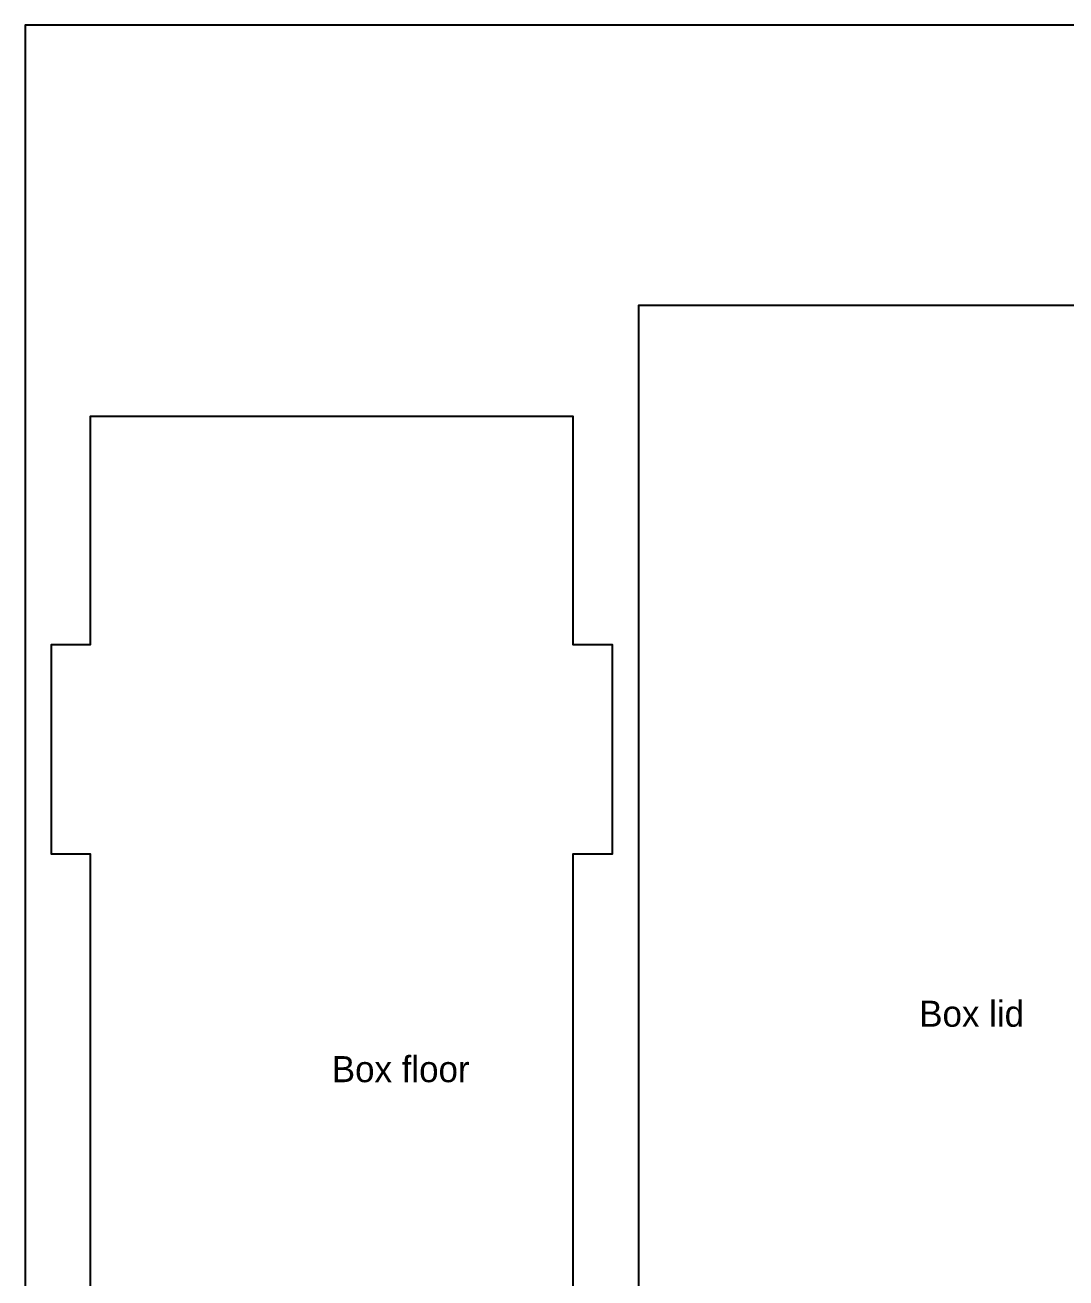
# Model space of a CAD drawing. Header units: inches. Extents: x 0 to 48, y 0 to 48.
# Drawn here: x 0 to 19.93, y 24 to 48 of the extents above; entities that cross this region are included whole.
import ezdxf

# ---------------------------------------------------------------- set-up
doc = ezdxf.new("R2010")
doc.units = ezdxf.units.IN
doc.header["$MEASUREMENT"] = 0
for name, color, linetype in [('CUT_OUTSIDE', 1, 'Continuous'), ('LABEL', 3, 'Continuous'), ('SHEET', 8, 'Continuous')]:
    doc.layers.add(name, color=color, linetype=linetype)

msp = doc.modelspace()

# ---------------------------------------------------------------- linework, layer by layer
at = {"layer": 'CUT_OUTSIDE'}
for points in [[(22.5, 15), (22.5, 42.625), (11.75, 42.625), (11.75, 15)], [(0.5, 23.375), (0.5, 19.375), (1.25, 19.375), (1.25, 15), (10.5, 15), (10.5, 19.375), (11.25, 19.375), (11.25, 23.375), (10.5, 23.375), (10.5, 32.125), (11.25, 32.125), (11.25, 36.125), (10.5, 36.125), (10.5, 40.5), (1.25, 40.5), (1.25, 36.125), (0.5, 36.125), (0.5, 32.125), (1.25, 32.125), (1.25, 23.375)]]:
    msp.add_lwpolyline(points, close=True, dxfattribs=at)
at = {"layer": 'SHEET'}
msp.add_lwpolyline([(0, 0), (48, 0), (48, 48), (0, 48)], close=True, dxfattribs=at)

# ---------------------------------------------------------------- texts
at = {"layer": 'LABEL'}
for s, p in [('Box lid', (17.125, 28.812)), ('Box floor', (5.875, 27.75))]:
    msp.add_text(s, height=0.5, dxfattribs=at).set_placement(p)

doc.saveas('drawing.dxf')
